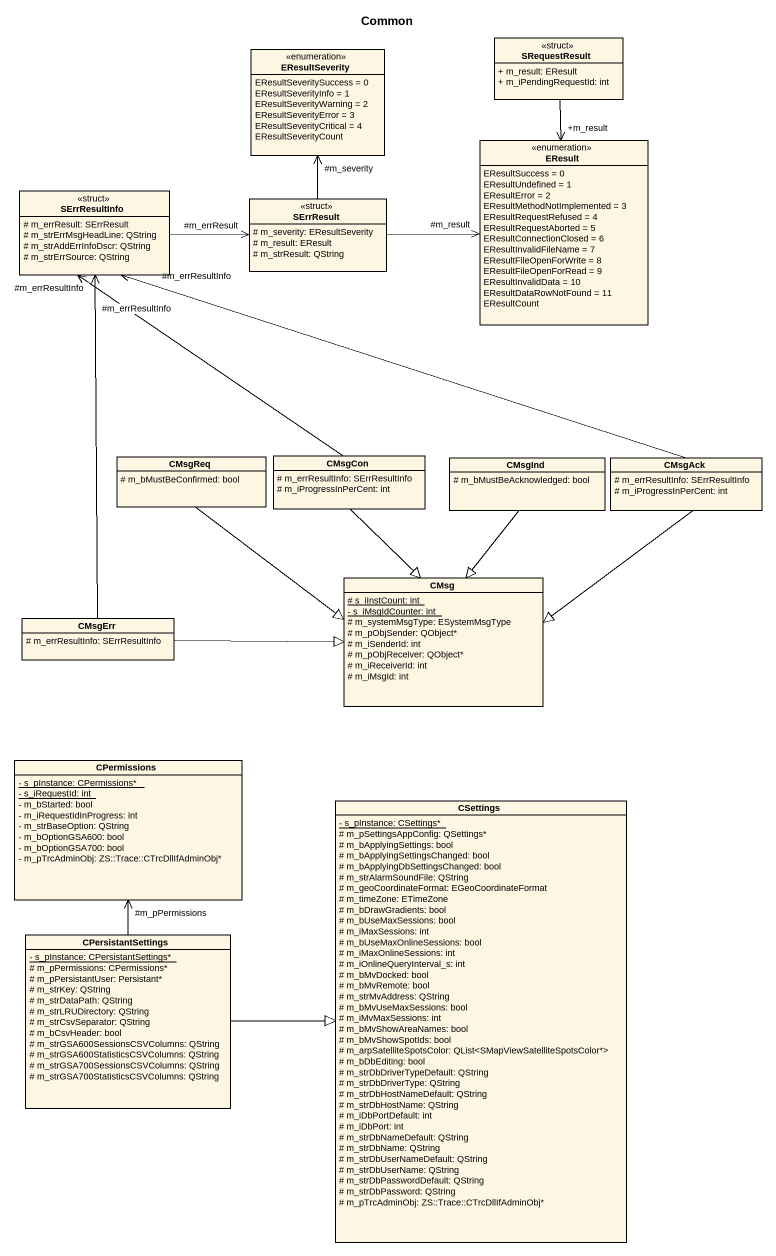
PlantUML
@startuml
title Common
hide circle
hide empty members
skinparam classAttributeIconSize 0
enum EResultSeverity {
  EResultSeveritySuccess = 0
  EResultSeverityInfo = 1
  EResultSeverityWarning = 2
  EResultSeverityError = 3
  EResultSeverityCritical = 4
  EResultSeverityCount
}
class SRequestResult <<struct>> {
  + m_result: EResult
  + m_iPendingRequestId: int
}
enum EResult {
  EResultSuccess = 0
  EResultUndefined = 1
  EResultError = 2
  EResultMethodNotImplemented = 3
  EResultRequestRefused = 4
  EResultRequestAborted = 5
  EResultConnectionClosed = 6
  EResultInvalidFileName = 7
  EResultFileOpenForWrite = 8
  EResultFileOpenForRead = 9
  EResultInvalidData = 10
  EResultDataRowNotFound = 11
  EResultCount
}
class SErrResultInfo <<struct>> {
  # m_errResult: SErrResult
  # m_strErrMsgHeadLine: QString
  # m_strAddErrInfoDscr: QString
  # m_strErrSource: QString
}
class SErrResult <<struct>> {
  # m_severity: EResultSeverity
  # m_result: EResult
  # m_strResult: QString
}
class CMsgReq {
  # m_bMustBeConfirmed: bool
}
class CMsgCon {
  # m_errResultInfo: SErrResultInfo
  # m_iProgressInPerCent: int
}
class CMsgInd {
  # m_bMustBeAcknowledged: bool
}
class CMsgAck {
  # m_errResultInfo: SErrResultInfo
  # m_iProgressInPerCent: int
}
class CMsg {
  {static} # s_iInstCount: int
  {static} - s_iMsgIdCounter: int
  # m_systemMsgType: ESystemMsgType
  # m_pObjSender: QObject*
  # m_iSenderId: int
  # m_pObjReceiver: QObject*
  # m_iReceiverId: int
  # m_iMsgId: int
}
class CMsgErr {
  # m_errResultInfo: SErrResultInfo
}
class CPermissions {
  {static} - s_pInstance: CPermissions*
  {static} - s_iRequestId: int
  - m_bStarted: bool
  - m_iRequestIdInProgress: int
  - m_strBaseOption: QString
  - m_bOptionGSA600: bool
  - m_bOptionGSA700: bool
  - m_pTrcAdminObj: ZS::Trace::CTrcDllIfAdminObj*
}
class CSettings {
  {static} - s_pInstance: CSettings*
  # m_pSettingsAppConfig: QSettings*
  # m_bApplyingSettings: bool
  # m_bApplyingSettingsChanged: bool
  # m_bApplyingDbSettingsChanged: bool
  # m_strAlarmSoundFile: QString
  # m_geoCoordinateFormat: EGeoCoordinateFormat
  # m_timeZone: ETimeZone
  # m_bDrawGradients: bool
  # m_bUseMaxSessions: bool
  # m_iMaxSessions: int
  # m_bUseMaxOnlineSessions: bool
  # m_iMaxOnlineSessions: int
  # m_iOnlineQueryInterval_s: int
  # m_bMvDocked: bool
  # m_bMvRemote: bool
  # m_strMvAddress: QString
  # m_bMvUseMaxSessions: bool
  # m_iMvMaxSessions: int
  # m_bMvShowAreaNames: bool
  # m_bMvShowSpotIds: bool
  # m_arpSatelliteSpotsColor: QList<SMapViewSatelliteSpotsColor*>
  # m_bDbEditing: bool
  # m_strDbDriverTypeDefault: QString
  # m_strDbDriverType: QString
  # m_strDbHostNameDefault: QString
  # m_strDbHostName: QString
  # m_iDbPortDefault: int
  # m_iDbPort: int
  # m_strDbNameDefault: QString
  # m_strDbName: QString
  # m_strDbUserNameDefault: QString
  # m_strDbUserName: QString
  # m_strDbPasswordDefault: QString
  # m_strDbPassword: QString
  # m_pTrcAdminObj: ZS::Trace::CTrcDllIfAdminObj*
}
class CPersistantSettings {
  {static} - s_pInstance: CPersistantSettings*
  # m_pPermissions: CPermissions*
  # m_pPersistantUser: Persistant*
  # m_strKey: QString
  # m_strDataPath: QString
  # m_strLRUDirectory: QString
  # m_strCsvSeparator: QString
  # m_bCsvHeader: bool
  # m_strGSA600SessionsCSVColumns: QString
  # m_strGSA600StatisticsCSVColumns: QString
  # m_strGSA700SessionsCSVColumns: QString
  # m_strGSA700StatisticsCSVColumns: QString
}
SRequestResult --> "+m_result" EResult
SErrResultInfo -right-> "#m_errResult" SErrResult
SErrResult -up-> "#m_severity" EResultSeverity
SErrResult -right-> "#m_result" EResult
CMsgReq --|> CMsg
CMsgCon -up-> "#m_errResultInfo" SErrResultInfo
CMsgCon --|> CMsg
CMsgInd --|> CMsg
CMsgAck -left-> "#m_errResultInfo" SErrResultInfo
CMsgAck --|> CMsg
CMsgErr -up-> "#m_errResultInfo" SErrResultInfo
CMsgErr -right-|> CMsg
CPersistantSettings -up-> "#m_pPermissions" CPermissions
CPersistantSettings -right-|> CSettings
@enduml
